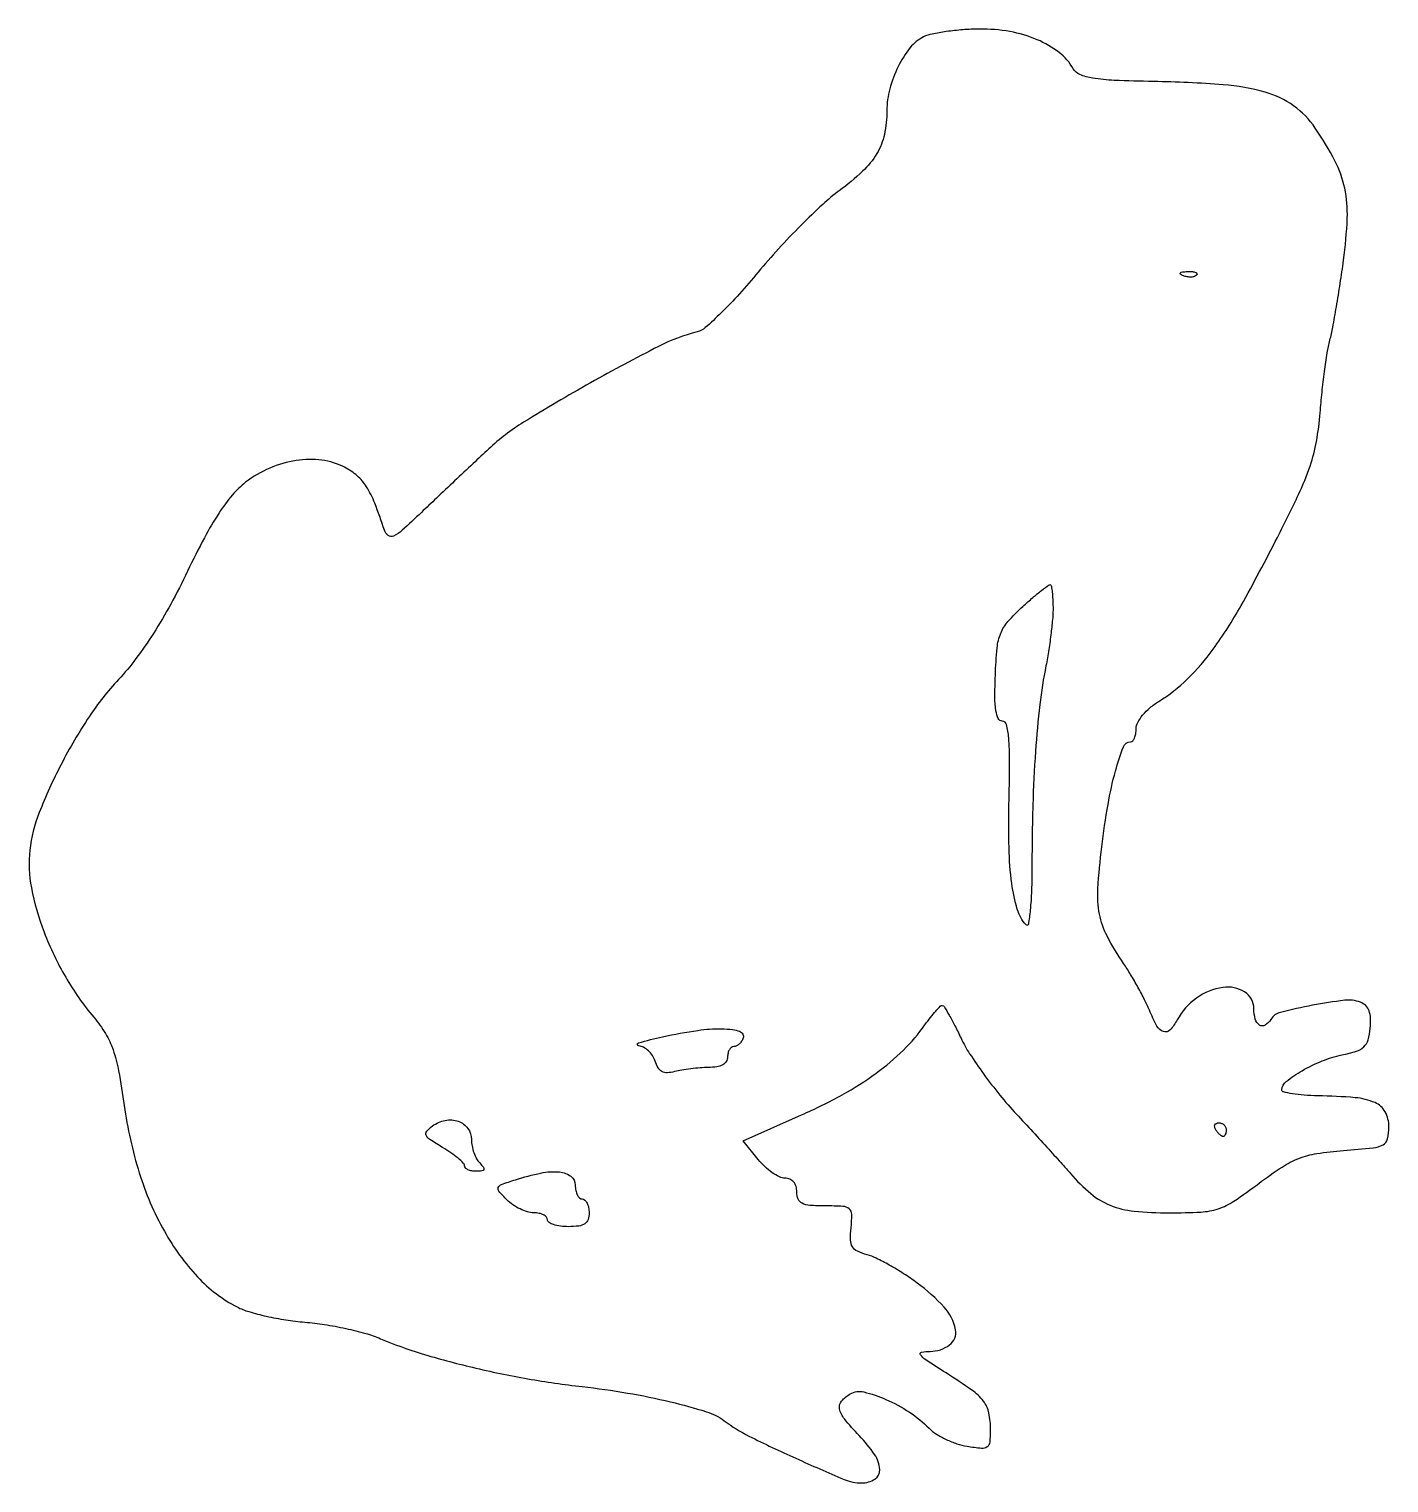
# Model space of a CAD drawing. Extents: x 0 to 197, y 0 to 210.
import ezdxf

# ---------------------------------------------------------------- set-up
doc = ezdxf.new("R2010")
doc.units = 0

msp = doc.modelspace()

# ---------------------------------------------------------------- linework, layer by layer
for points in [[(129.302554, 208.802956, 0.113163), (127.377595, 207.26078, 0.05195), (125.643187, 204.531978, 0.049887), (124.413699, 201.291939, 0.065842), (124, 198.163971, -0.052939), (123.6354, 194.730068, -0.081275), (122.545847, 191.951924, -0.070192), (120.49354, 189.393677, -0.030338), (117.128332, 186.594204, 0.028087), (114.73708, 184.623089, 0.010577), (111.612145, 181.612905, 0.010438), (108.341479, 178.185979, 0.012505), (105.413462, 174.821776, -0.01135), (102.698971, 171.688319, -0.014851), (100.071292, 168.958168, -0.012386), (97.780112, 166.82349, -0.119937), (96.61438, 166.206863, 0.055972), (91.038563, 164.110401, 0.00992), (81.182121, 158.83655, 0.010269), (71.531219, 153.160106, 0.050096), (66.5, 149.316856, 0.000696), (64.24377, 147.198786, 0.000424), (61.584123, 144.690775, 0.000425), (58.951912, 142.200182, 0.000753), (56.786375, 140.14147, -0.006441), (54.002446, 137.554524, -0.072092), (52.750731, 136.712945, -0.281753), (52.000334, 136.789208, -0.152197), (51.44264, 137.57342, 0.013533), (50.047515, 141.478101, 0.048493), (48.855928, 143.84065, 0.071513), (47.506528, 145.420697, 0.06106), (45.696399, 146.656998, 0.088041), (42.417069, 147.677237, 0.069237), (38.68976, 147.631522, 0.064904), (34.888329, 146.53781, 0.060532), (31.395427, 144.488036, 0.05558), (29.49443, 142.671621, 0.029705), (27.55747, 140.057601, 0.022737), (25.45228, 136.487982, 0.010349), (23.013826, 131.6479, -0.013262), (20.581206, 126.888615, -0.017234), (18.09101, 122.672438, -0.01898), (15.566172, 119.028381, -0.026762), (13.028891, 116, 0.041809), (8.800366, 110.633296, 0.026229), (4.749147, 103.739789, 0.026233), (1.590486, 96.786858, 0.065012), (0.240841, 91.368579, 0.077463), (0.460125, 85.934976, 0.042557), (2.304174, 79.522451, 0.040203), (5.413156, 73.010705, 0.043105), (9.462704, 67.240793, -0.037668), (11.160278, 64.877039, -0.053785), (12.259672, 62.542085, -0.038179), (13.061409, 59.482303, -0.010156), (13.863565, 54.5, 0.040577), (16.046501, 44.757822, 0.052414), (19.666282, 36.343735, 0.059257), (24.46883, 29.748308, 0.086664), (30.173491, 25.410284, 0.047357), (31.862322, 24.730634, 0.016871), (34.38166, 24.075991, 0.016566), (37.211583, 23.539491, 0.018784), (39.954813, 23.21799, -0.019476), (42.781347, 22.882761, -0.014566), (45.864147, 22.302252, -0.014779), (48.739465, 21.583934, -0.032287), (50.880582, 20.829147, 0.027357), (56.77119, 18.687121, 0.015173), (64.156475, 16.692993, 0.014584), (72.164284, 15.034556, 0.016074), (80, 13.90711, -0.014698), (86.541666, 12.984232, -0.016566), (92.759494, 11.706494, -0.015663), (97.941131, 10.288444, -0.087098), (100.5, 8.981504, 0.046076), (104.079748, 6.767584, 0.009298), (110.845335, 3.556004, 0.006516), (117.808947, 0.516389, 0.099966), (120.36597, 0, 0.142231), (122.266749, 0.551865, 0.271139), (122.972238, 1.919937, 0.137765), (122.236425, 4.087639, 0.040442), (120, 6.842584, -0.018758), (117.8692, 9.246638, -0.119926), (117.167699, 10.702602, -0.232556), (117.44857, 11.817879, -0.089461), (118.71553, 12.860679, -0.188053), (120.672951, 13.133412, -0.044604), (123.855812, 12.06991, -0.043345), (127.259791, 10.21801, -0.050169), (130.11654, 7.88346, 0.055584), (131.142054, 7.063714, 0.030099), (132.55882, 6.283995, 0.029589), (134.114776, 5.65571, 0.040957), (135.575049, 5.294108, 0.016701), (137.673358, 5.025167, 0.17489), (138.499686, 5.238101, 0.21999), (138.898134, 5.903964, 0.027875), (138.984687, 7.619158, 0.049506), (138.724283, 10.108054, 0.115146), (137.942943, 11.800715, 0.074111), (136.26406, 13.399932, 0.012408), (132.554219, 15.874939, -0.004314), (129.619757, 17.764741, -0.088651), (128.858557, 18.484778, -0.547231), (129.006979, 18.873089, -0.051113), (130.245202, 19, 0.161661), (133.055043, 19.932862, 0.286667), (133.909477, 22.127066, 0.139634), (132.284854, 25.369447, 0.049386), (128.37812, 28.866611, 0.015294), (126.422157, 30.207223, 0.014475), (124.352233, 31.45173, 0.014599), (122.457508, 32.445821, 0.048125), (121.13735, 32.939436, -0.044061), (119.74197, 33.448316, -0.150122), (119.033015, 34.090195, -0.130501), (118.751896, 35.077253, -0.030003), (118.825366, 36.822825, 0.02579), (118.924927, 38.793316, 0.220161), (118.562142, 39.575058, 0.164021), (117.662763, 39.931935, 0.013151), (115.075366, 40, -0.016785), (112.875111, 40.073884, -0.09758), (111.759421, 40.372688, -0.184915), (111.198615, 40.976033, -0.096088), (111, 42, 0.071672), (110.881747, 42.820718, 0.105866), (110.535946, 43.458018, 0.116383), (109.988133, 43.858259, 0.100147), (109.287565, 44, -0.11356), (108.480694, 44.185651, -0.03944), (107.444976, 44.794085, -0.036748), (106.370843, 45.668827, -0.035203), (105.419619, 46.703268), (103.264108, 49.406536), (111.665009, 53.128611, 0.021506), (117.566946, 56.053227, 0.031853), (122.436785, 59.152416, 0.036014), (126.38351, 62.493201, 0.044938), (129.5, 66.14448, -0.011378), (130.302608, 67.223636, -0.016779), (131.059375, 68.129818, -0.012069), (131.717291, 68.831133, -0.21329), (132, 68.941729, -0.249261), (132.270724, 68.780936, -0.006621), (133.001874, 67.541713, -0.012358), (133.825896, 66.015567, -0.007958), (134.708508, 64.20901, 0.034673), (135.954596, 61.970048, 0.013478), (137.969517, 59.050781, 0.013267), (140.329244, 55.995296, 0.016033), (142.708508, 53.261732, -0.001239), (145.072443, 50.702749, -0.001299), (147.386249, 48.172379, -0.001244), (149.372594, 45.977808, -0.005798), (150.5, 44.696396, 0.04024), (153.44731, 41.778377, 0.080184), (156.255836, 40.095087, 0.07013), (159.69769, 39.253227, 0.024969), (164.765413, 39, 0.013044), (169.348354, 39.11958, 0.066359), (171.851531, 39.587237, 0.068282), (174.112296, 40.689286, 0.014285), (177.710643, 43.25, -0.016511), (181.063402, 45.613537, -0.052531), (183.496779, 46.868208, -0.054769), (186.083212, 47.560862, -0.019107), (189.917736, 48, 0.006497), (194.207618, 48.381991, 0.095678), (195.650806, 48.816714, 0.22038), (196.302832, 49.668005, 0.055003), (196.5, 51.454915, 0.126177), (195.956168, 53.57565, 0.166393), (194.491033, 54.910709, 0.08202), (191.624412, 55.629078, 0.015722), (186.25, 55.90032, -0.013428), (184.239467, 55.992543, -0.022181), (182.551419, 56.191031, -0.018099), (181.258408, 56.449904, -0.359057), (181.031425, 56.75, -0.220612), (181.655143, 57.959415, -0.033302), (183.973149, 59.524261, -0.035912), (186.851179, 60.933849, -0.045087), (189.693173, 61.792865, 0.025033), (191.802573, 62.339287, 0.113366), (192.892318, 62.976752, 0.137011), (193.485947, 63.959464, 0.043241), (193.803838, 65.661397, 0.034055), (193.84783, 67.120401, 0.081453), (193.632786, 68.178602, 0.109679), (193.146812, 68.917907, 0.101442), (192.380869, 69.407341, 0.121952), (190.112022, 69.689443, 0.017553), (185.4607, 68.966921, 0.014547), (180.834034, 67.94057, 0.19487), (179.45842, 66.932722, -0.116471), (178.636353, 66.110775, -0.286322), (177.817257, 66.114293, -0.189549), (177.199115, 66.954788, -0.064959), (177, 68.480948, 0.258009), (175.665617, 70.89473, 0.17842), (172.543528, 71.552556, 0.118924), (168.692855, 70.004728, 0.115628), (165.924209, 66.858383, -0.062976), (164.891413, 65.403054, -0.298781), (163.948569, 65.165165, -0.185872), (162.99939, 65.966389, -0.02811), (161.907611, 68.25, 0.018904), (161.226211, 69.745352, 0.009622), (160.263745, 71.573438, 0.009545), (159.197447, 73.423103, 0.014098), (158.186193, 75, -0.028647), (155.792394, 78.983107, -0.074802), (154.698403, 82.130316, -0.061793), (154.471323, 85.800956, -0.015046), (155.028233, 91.854815, -0.012437), (155.933578, 97.982023, -0.024323), (157.01129, 102.796788, -0.023523), (158.147451, 106.273194, -0.311496), (159.200888, 107, 0.220034), (159.506707, 107.141428, 0.077601), (159.765261, 107.563542, 0.059004), (159.941498, 108.18386, 0.039757), (160, 108.918441, -0.124515), (160.225479, 109.809832, -0.049246), (160.938114, 110.865196, -0.043825), (161.989024, 111.927669, -0.037443), (163.26348, 112.853823, 0.054486), (167.412206, 116.089908, 0.043304), (171.130264, 120.389956, 0.029427), (175.140337, 126.680106, 0.009227), (180.402914, 136.540307, 0.007721), (183.45151, 142.750209, 0.027728), (185.111355, 146.840747, 0.037733), (186.036373, 150.395049, 0.025692), (186.569051, 154.540307, -0.007586), (186.837392, 157.461554, -0.006789), (187.20288, 160.483715, -0.006824), (187.60502, 163.188854, -0.021031), (187.978349, 165, 0.014983), (188.387194, 166.868865, 0.004115), (188.918231, 169.834616, 0.004155), (189.464711, 173.207239, 0.004327), (189.947352, 176.543373, 0.023644), (190.481588, 182.616538, 0.062824), (190.112448, 186.947781, 0.066955), (188.698943, 190.890751, 0.029763), (185.866046, 195.644345, 0.088709), (182.736812, 198.846396, 0.08523), (178.649616, 200.82021, 0.052059), (172.552638, 201.903377, 0.013224), (162.499359, 202.359634, -0.005572), (156.82436, 202.530223, -0.029131), (153.715147, 202.840426, -0.056675), (151.871328, 203.352533, -0.170743), (150.906269, 204.203005, 0.101807), (148.868705, 206.558652, 0.063598), (145.705715, 208.402291, 0.056371), (141.754969, 209.57302, 0.046777), (137.381966, 209.93232, 0.015774), (134.968914, 209.828369, 0.016073), (132.582328, 209.572651, 0.016051), (130.527481, 209.217844, 0.061826)], [(168.729167, 174.395833, -0.126455), (168.402231, 174.202593, -0.060344), (167.916927, 174.123424, -0.05415), (167.359369, 174.160852, -0.051402), (166.8125, 174.316886, -0.054073), (166.395823, 174.538436, -0.470617), (166.37858, 174.720685, -0.168741), (166.670344, 174.862007, -0.018894), (167.416667, 174.921053, -0.028489), (168.112848, 174.910055, -0.077125), (168.592839, 174.799335, -0.208169), (168.77538, 174.614691, -0.296942)], [(147.993181, 126.447608, -0.026124), (147.94274, 124.945049, -0.008655), (147.715642, 122.750235, -0.008591), (147.379394, 120.321891, -0.009659), (146.971042, 118, 0.019371), (146.095115, 112.382009, 0.01154), (145.467423, 105.641421, 0.010144), (145.082355, 97.866902, 0.007061), (144.94983, 89.079597, -0.00833), (144.887271, 85.528776, -0.016144), (144.698493, 82.696805, -0.015452), (144.434904, 80.676677, -0.628623), (144.106884, 80.579597, -0.112283), (142.833846, 82.84212, -0.038645), (142.040131, 86.536389, -0.028307), (141.638222, 91.693055, -0.011448), (141.650306, 98.75, 0.005086), (141.730729, 104.320456, 0.022882), (141.595635, 107.574442, 0.036542), (141.282136, 109.513343, 0.347404), (140.666251, 110, -0.292855), (140.09285, 110.367352, -0.070084), (139.752272, 111.503245, -0.037617), (139.603227, 113.456283, -0.010023), (139.6628, 116.578629, -0.01328), (139.925831, 120.577572, -0.071829), (140.432597, 122.688127, -0.087737), (141.473921, 124.371095, -0.025035), (143.640562, 126.564885, -0.007579), (145.087732, 127.85065, -0.012516), (146.352786, 128.88673, -0.006136), (147.425707, 129.700537, -0.371286), (147.64947, 129.683864, -0.16266), (147.766044, 129.45028, -0.008649), (147.869502, 128.614147, -0.012842), (147.951107, 127.597875, -0.008941)], [(103.259743, 64.25, -0.057934), (103.012107, 63.771995, -0.05913), (102.662856, 63.367188, -0.065309), (102.26969, 63.09217, -0.120568), (101.893011, 63, 0.164455), (101.552359, 62.884842, 0.095748), (101.262322, 62.559375, 0.076852), (101.066322, 62.073715, 0.057609), (101, 61.5, -0.146626), (100.809579, 60.86462, -0.121917), (100.289391, 60.384077, -0.085052), (99.429086, 60.086061, -0.039723), (98.25, 59.986345, 0.017018), (97.039916, 59.939131, 0.01175), (95.675194, 59.806983, 0.011862), (94.367611, 59.617708, 0.023662), (93.346404, 59.394924, -0.055251), (92.286875, 59.232929, -0.134384), (91.522847, 59.408469, -0.136148), (90.960886, 59.94649, -0.057362), (90.529016, 60.908579, 0.066206), (90.149646, 61.715352, 0.062251), (89.565946, 62.413844, 0.066676), (88.87547, 62.903859, 0.107169), (88.182612, 63.095997, -0.835558), (88.129419, 63.530901, -0.023958), (91.608272, 64.428457, -0.01315), (96.70332, 65.34661, -0.043018), (100.116732, 65.572253, -0.021427), (101.721166, 65.471326, -0.073268), (102.731028, 65.211373, -0.158653), (103.210101, 64.797171, -0.230313)], [(64, 49.583369, 0.047699), (64.088349, 48.659364, 0.037563), (64.3525, 47.688865, 0.03873), (64.739919, 46.817244, 0.072557), (65.2, 46.2, -0.02847), (65.749269, 45.584347, -0.273085), (65.795833, 45.25, -0.272121), (65.525534, 45.046798, -0.028321), (64.7, 45, -0.044189), (64.049238, 45.057626, -0.064002), (63.499375, 45.230415, -0.083815), (63.127459, 45.484605, -0.203756), (63, 45.784392, 0.19888), (62.831862, 46.190385, 0.021835), (62.072779, 46.886093, 0.024001), (61.052563, 47.661999, 0.017164), (59.843502, 48.433374, -0.01152), (58.00641, 49.576463, -0.139374), (57.467177, 50.19853, -0.298323), (57.55018, 50.77661, -0.054298), (58.389978, 51.543208, -0.109593), (60.234373, 52.351554, -0.133493), (62.10877, 52.21886, -0.153688), (63.479143, 51.196254, -0.157464)], [(173, 51, -0.042167), (172.967655, 50.617151, -0.061769), (172.870461, 50.29375, -0.081139), (172.727648, 50.07446, -0.210953), (172.559017, 50, -0.151918), (172.34829, 50.065539, -0.038439), (172.066025, 50.29375, -0.035638), (171.768994, 50.617226, -0.029505), (171.5, 51, -0.082592), (171.343488, 51.3821, -0.161196), (171.3746, 51.70625, -0.182303), (171.586039, 51.921712, -0.108972), (171.940983, 52, -0.093332), (172.345238, 51.923877, -0.09642), (172.688914, 51.70625, -0.099167), (172.918938, 51.381556, -0.105053)], [(79, 43, 0.048028), (79.073693, 42.234582, 0.068025), (79.29375, 41.5875, 0.088204), (79.618118, 41.151477, 0.191087), (80, 41, -0.191087), (80.381882, 40.848523, -0.088204), (80.70625, 40.4125, -0.068025), (80.926307, 39.765418, -0.048028), (81, 39, -0.081208), (80.840542, 38.024683, -0.166173), (80.375, 37.416667, -0.116834), (79.500917, 37.092253, -0.030703), (78, 37, -0.031626), (76.850749, 37.072766, -0.048861), (75.88125, 37.29375, -0.06271), (75.209557, 37.615738, -0.254951), (75, 38, 0.191087), (74.848523, 38.381882, 0.088204), (74.4125, 38.70625, 0.068025), (73.765418, 38.926307, 0.048028), (73, 39, -0.074631), (72.097565, 39.135454, -0.03853), (71.033023, 39.554477, -0.037227), (69.982167, 40.165166, -0.04617), (69.112419, 40.887581, -0.018605), (67.973761, 42.114287, -0.287072), (67.890394, 42.658975, -0.205778), (68.34782, 43.091716, -0.010065), (70.362419, 43.785493, -0.027281), (74.042114, 44.752464, -0.07341), (76.736283, 44.903139, -0.139325), (78.362199, 44.277073, -0.235825)]]:
    msp.add_lwpolyline(points, format="xyb", close=True)

doc.saveas('drawing.dxf')
